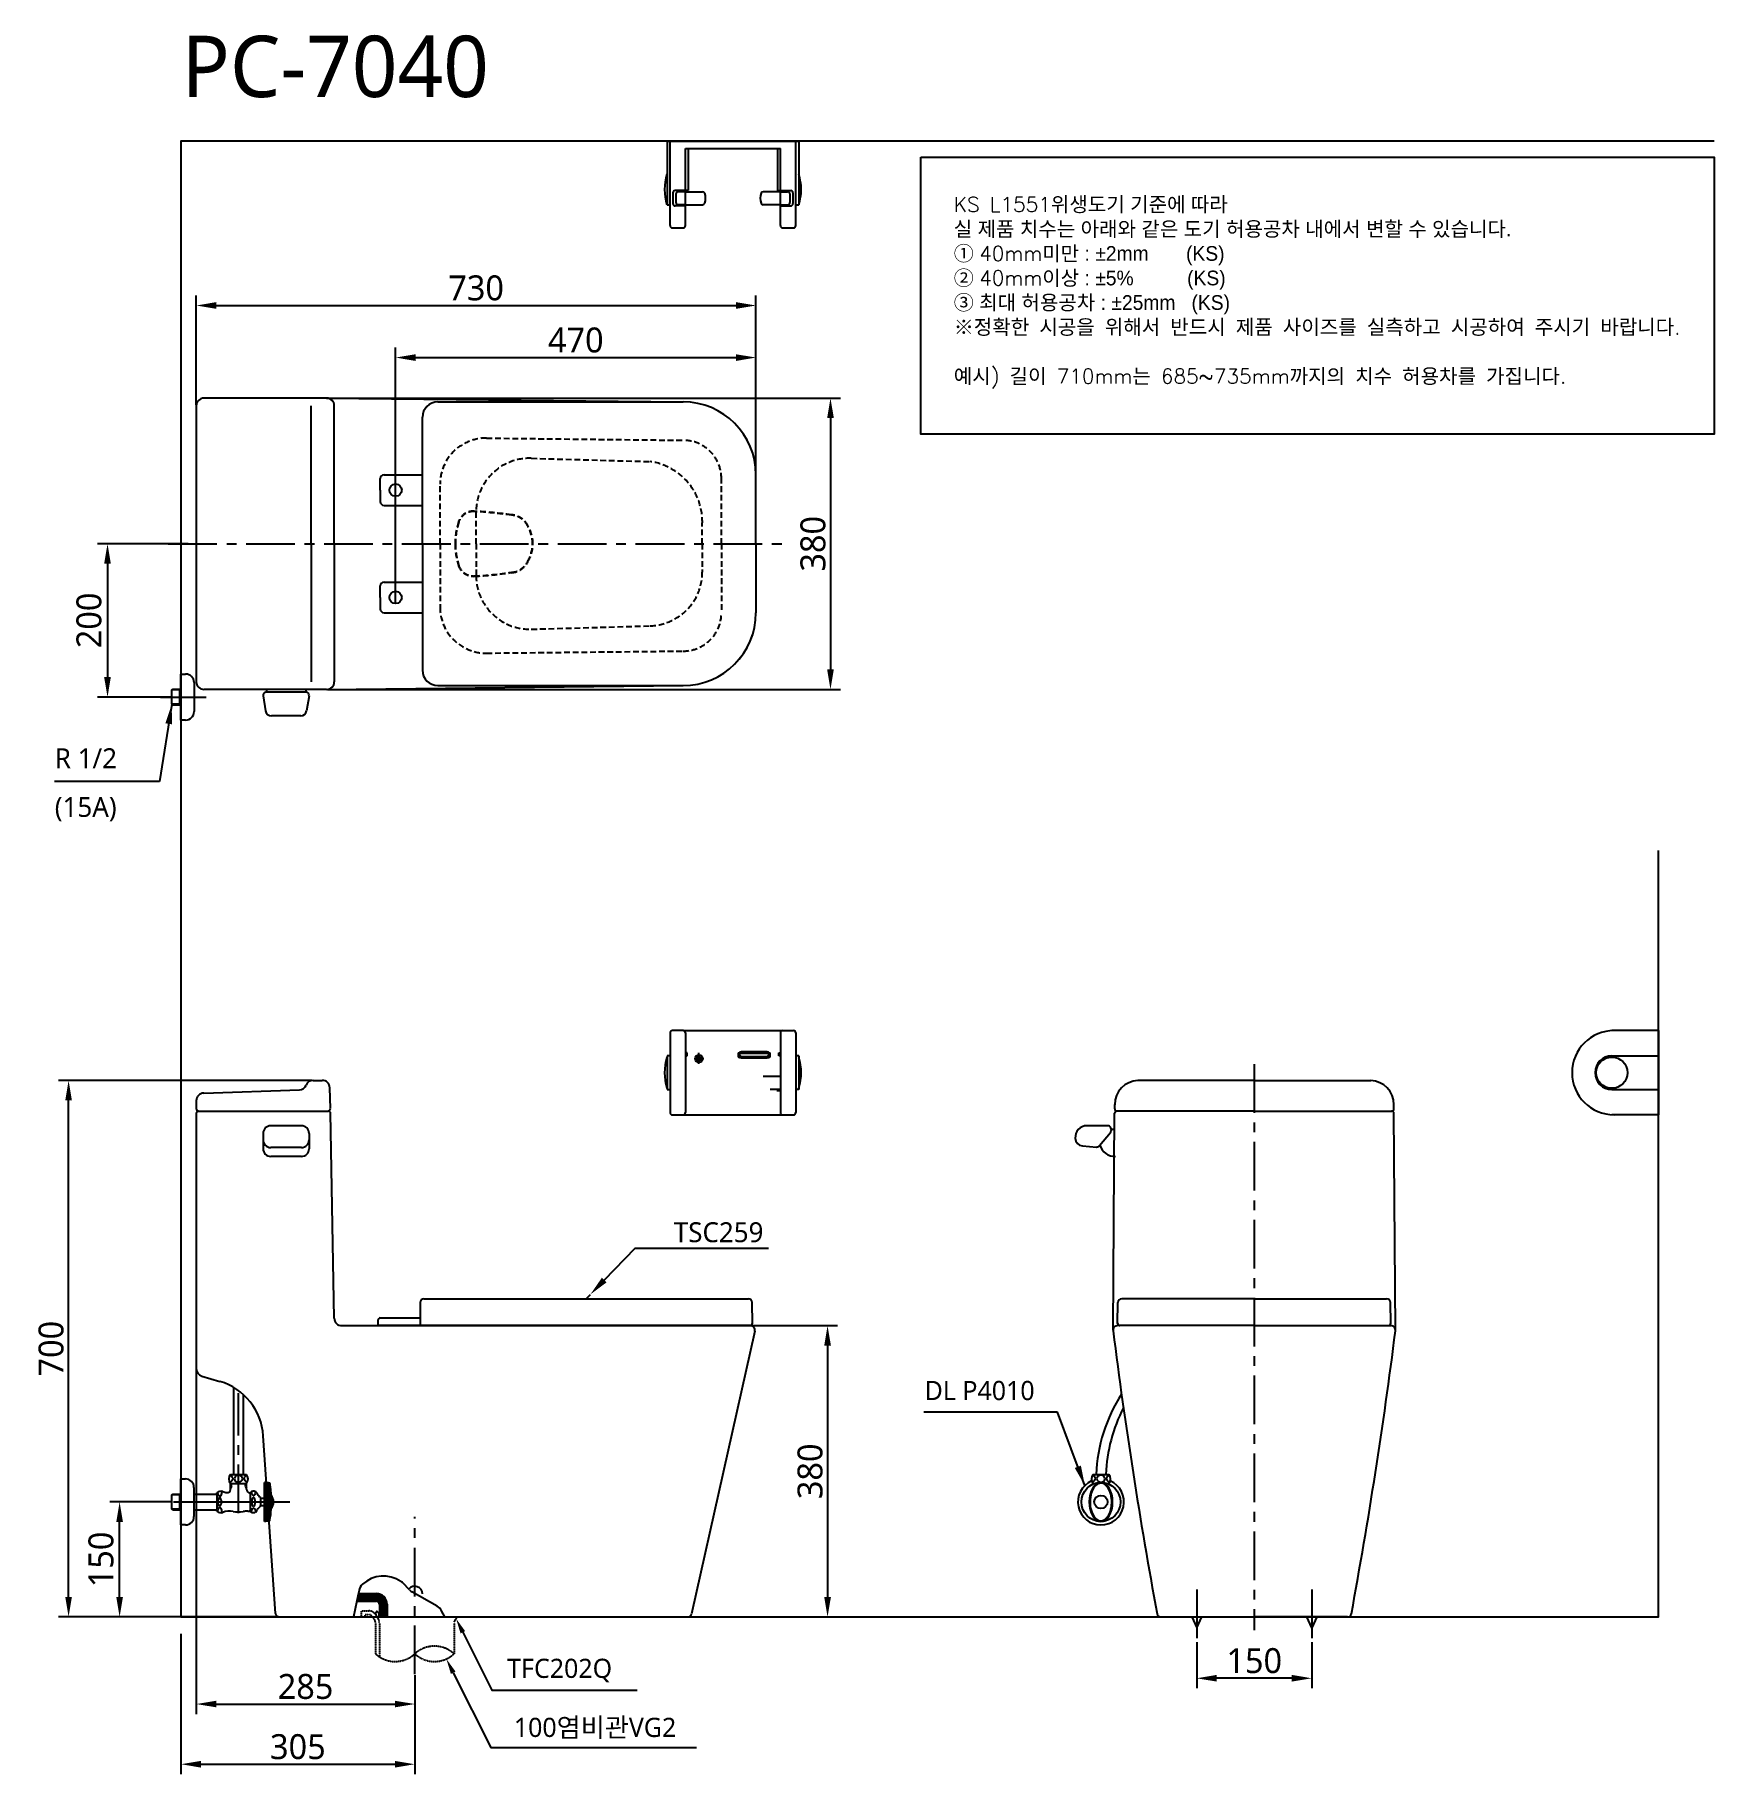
# Model space of a CAD drawing. Header units: millimetres. Extents: x -431 to 1759, y 149 to 2418.
import ezdxf

# ---------------------------------------------------------------- set-up
doc = ezdxf.new("R2010")
doc.units = ezdxf.units.MM
doc.linetypes.add('CENTER', pattern=[50.8, 31.75, -6.35, 6.35, -6.35])
doc.linetypes.add('HIDDEN', pattern=[0.375, 0.25, -0.125])
for name, color, linetype in [('1', 1, 'Continuous'), ('2', 2, 'Continuous'), ('3', 3, 'Continuous'), ('4', 4, 'Continuous'), ('6', 6, 'Continuous'), ('CENTER', 2, 'CENTER'), ('FAUCET', 4, 'Continuous')]:
    doc.layers.add(name, color=color, linetype=linetype)
doc.styles.add('GHS', font='romans', dxfattribs={"bigfont": 'ghs'})
doc.styles.add('ROMANS', font='romans', dxfattribs={"height": 10.144927})
doc.styles.get("Standard").update_dxf_attribs({"font": 'NanumGothic.ttf'})
doc.dimstyles.new('ISO-25', dxfattribs={"dimtxt": 20, "dimasz": 20, "dimexe": 3, "dimexo": 1, "dimgap": 5, "dimtad": 1, "dimtoh": 1, "dimdec": 0, "dimtxsty": 'Standard', "dimcen": 0, "dimclrd": 3, "dimclre": 3, "dimclrt": 2, "dimadec": 0, "dimazin": 0, "dimtfac": 1, "dimtdec": 0, "dimtmove": 0, "dimatfit": 3, "dimfxl": 0, "dimarcsym": 0})

# ---------------------------------------------------------------- blocks, each defined once
blk = doc.blocks.new('*D30')
at = {"layer": '3', "color": 3, "lineweight": -2}
for p, q in [((-240.6, 331.6), (-240.6, 148.7)), ((64.4, 277.7), (64.4, 148.7)), ((-214.6, 161.7), (38.4, 161.7))]:
    blk.add_line(p, q, dxfattribs=at)
at = {"layer": '3', "color": 3}
for points in [[(-214.6, 166), (-214.6, 157.3), (-240.6, 161.7)], [(38.4, 166), (38.4, 157.3), (64.4, 161.7)]]:
    blk.add_solid(points, dxfattribs=at)
at = {"layer": 'Defpoints', "color": 0}
for p in [(-240.6, 332.9), (64.4, 279), (64.4, 161.7)]:
    blk.add_point(p, dxfattribs=at)
at = {"layer": '3', "color": 2, "insert": (-88.1, 184.4), "char_height": 32.5, "attachment_point": 5}
blk.add_mtext('305', dxfattribs=at)
blk = doc.blocks.new('*D31')
at = {"layer": '1', "color": 3, "lineweight": -2}
for p, q in [((-251.6, 503.8), (-333.6, 503.8)), ((-320.6, 379.8), (-320.6, 477.8)), ((-241.9, 353.8), (-333.6, 353.8))]:
    blk.add_line(p, q, dxfattribs=at)
at = {"layer": '1', "color": 3}
for points in [[(-325, 477.8), (-316.3, 477.8), (-320.6, 503.8)], [(-325, 379.8), (-316.3, 379.8), (-320.6, 353.8)]]:
    blk.add_solid(points, dxfattribs=at)
at = {"layer": 'Defpoints', "color": 0}
for p in [(-320.6, 503.8), (-250.3, 503.8), (-240.6, 353.8)]:
    blk.add_point(p, dxfattribs=at)
at = {"layer": '1', "color": 2, "insert": (-344.8, 428.8), "char_height": 32.5, "attachment_point": 5, "rotation": 90}
blk.add_mtext('150', dxfattribs=at)
blk = doc.blocks.new('*D32')
at = {"layer": '1', "color": 3, "lineweight": -2}
for p, q in [((1084.4, 320.7), (1084.4, 260.8)), ((1234.4, 320.7), (1234.4, 260.8)), ((1208.4, 273.8), (1110.4, 273.8))]:
    blk.add_line(p, q, dxfattribs=at)
at = {"layer": '1', "color": 3}
for points in [[(1110.4, 278.2), (1110.4, 269.5), (1084.4, 273.8)], [(1208.4, 278.2), (1208.4, 269.5), (1234.4, 273.8)]]:
    blk.add_solid(points, dxfattribs=at)
at = {"layer": 'Defpoints', "color": 0}
for p in [(1084.4, 322), (1234.4, 322), (1084.4, 273.8)]:
    blk.add_point(p, dxfattribs=at)
at = {"layer": '1', "color": 2, "insert": (1159.4, 296.6), "char_height": 32.5, "attachment_point": 5}
blk.add_mtext('150', dxfattribs=at)
blk = doc.blocks.new('*D33')
at = {"color": 3, "lineweight": -2}
for p, q in [((-231.1, 1753.8), (-349.4, 1753.8)), ((-336.4, 1727.8), (-336.4, 1579.8)), ((-251.6, 1553.8), (-349.4, 1553.8))]:
    blk.add_line(p, q, dxfattribs=at)
at = {"color": 3}
for points in [[(-340.8, 1727.8), (-332.1, 1727.8), (-336.4, 1753.8)], [(-340.8, 1579.8), (-332.1, 1579.8), (-336.4, 1553.8)]]:
    blk.add_solid(points, dxfattribs=at)
at = {"layer": 'Defpoints', "color": 0}
for p in [(-229.8, 1753.8), (-336.4, 1553.8), (-250.3, 1553.8)]:
    blk.add_point(p, dxfattribs=at)
at = {"color": 2, "insert": (-360.5, 1653.8), "char_height": 32.5, "attachment_point": 5, "rotation": 90}
blk.add_mtext('200', dxfattribs=at)
blk = doc.blocks.new('*X35')
at = {"color": 0}
for p, q in [((1041, 973), (1074.9, 973)), ((1041.2, 974), (1073.8, 974)), ((1041.4, 975), (1072.4, 975)), ((1041.6, 976), (1070.5, 976)), ((1041.8, 977), (1066.9, 977)), ((1040, 968), (1078.1, 968)), ((1040.2, 969), (1077.7, 969)), ((1040.4, 970), (1077.2, 970)), ((1040.6, 971), (1076.6, 971)), ((1040.8, 972), (1075.8, 972)), ((1066, 967), (1078.4, 967)), ((1067.8, 966), (1078.7, 966)), ((1068.5, 965), (1078.9, 965)), ((1068.9, 964), (1079, 964)), ((1069, 963), (1079, 963)), ((1069, 962), (1079, 962)), ((1069, 961), (1079, 961)), ((1069, 960), (1079, 960)), ((1069, 959), (1079, 959)), ((1069, 958), (1079, 958)), ((1069, 957), (1079, 957)), ((1069, 956), (1079, 956)), ((1069, 955), (1079, 955)), ((1069, 954), (1079, 954)), ((1069, 953), (1079, 953)), ((1069, 952), (1079, 952)), ((1069, 951), (1079, 951)), ((1069, 950), (1079, 950)), ((1069, 949), (1079, 949)), ((1069, 948), (1079, 948)), ((1069, 947), (1079, 947))]:
    blk.add_line(p, q, dxfattribs=at)
blk = doc.blocks.new('*D39')
at = {"layer": '3', "color": 3, "lineweight": -2}
for p, q in [((-69.4, 1053.8), (-400.2, 1053.8)), ((-387.2, 379.8), (-387.2, 1027.8)), ((-113.5, 353.8), (-400.2, 353.8))]:
    blk.add_line(p, q, dxfattribs=at)
at = {"layer": '3', "color": 3}
for points in [[(-391.5, 1027.8), (-382.9, 1027.8), (-387.2, 1053.8)], [(-391.5, 379.8), (-382.9, 379.8), (-387.2, 353.8)]]:
    blk.add_solid(points, dxfattribs=at)
at = {"layer": 'Defpoints', "color": 0}
for p in [(-387.2, 1053.8), (-68.1, 1053.8), (-112.2, 353.8)]:
    blk.add_point(p, dxfattribs=at)
at = {"layer": '3', "color": 2, "insert": (-409.9, 703.8), "char_height": 32.5, "attachment_point": 5, "rotation": 90}
blk.add_mtext('700', dxfattribs=at)
blk = doc.blocks.new('*D40')
at = {"layer": '3', "color": 3, "lineweight": -2}
for p, q in [((-220.6, 1935.1), (-220.6, 2077.6)), ((509.4, 1831), (509.4, 2077.6)), ((-194.6, 2064.6), (483.4, 2064.6))]:
    blk.add_line(p, q, dxfattribs=at)
at = {"layer": '3', "color": 3}
for points in [[(-194.6, 2069), (-194.6, 2060.3), (-220.6, 2064.6)], [(483.4, 2069), (483.4, 2060.3), (509.4, 2064.6)]]:
    blk.add_solid(points, dxfattribs=at)
at = {"layer": 'Defpoints', "color": 0}
for p in [(509.4, 2064.6), (-220.6, 1933.8), (509.4, 1829.7)]:
    blk.add_point(p, dxfattribs=at)
at = {"layer": '3', "color": 2, "insert": (144.4, 2087.4), "char_height": 32.5, "attachment_point": 5}
blk.add_mtext('730', dxfattribs=at)
blk = doc.blocks.new('*D41')
at = {"layer": '3', "color": 3, "lineweight": -2}
for p, q in [((-49.3, 1943.8), (619.6, 1943.8)), ((606.6, 1917.8), (606.6, 1589.8)), ((-49.3, 1563.8), (619.6, 1563.8))]:
    blk.add_line(p, q, dxfattribs=at)
at = {"layer": '3', "color": 3}
for points in [[(602.3, 1917.8), (611, 1917.8), (606.6, 1943.8)], [(602.3, 1589.8), (611, 1589.8), (606.6, 1563.8)]]:
    blk.add_solid(points, dxfattribs=at)
at = {"layer": 'Defpoints', "color": 0}
for p in [(-50.6, 1943.8), (-50.6, 1563.8), (606.6, 1563.8)]:
    blk.add_point(p, dxfattribs=at)
at = {"layer": '3', "color": 2, "insert": (583.9, 1753.8), "char_height": 32.5, "attachment_point": 5, "rotation": 90}
blk.add_mtext('380', dxfattribs=at)
blk = doc.blocks.new('*D38')
at = {"layer": '3', "color": 3, "lineweight": -2}
for p, q in [((39.4, 1677.1), (39.4, 2009.7)), ((509.4, 1831), (509.4, 2009.7)), ((65.4, 1996.7), (483.4, 1996.7))]:
    blk.add_line(p, q, dxfattribs=at)
at = {"layer": '3', "color": 3}
for points in [[(65.4, 2001), (65.4, 1992.3), (39.4, 1996.7)], [(483.4, 2001), (483.4, 1992.3), (509.4, 1996.7)]]:
    blk.add_solid(points, dxfattribs=at)
at = {"layer": 'Defpoints', "color": 0}
for p in [(509.4, 1996.7), (509.4, 1829.7), (39.4, 1675.8)]:
    blk.add_point(p, dxfattribs=at)
at = {"layer": '3', "color": 2, "insert": (274.4, 2019.4), "char_height": 32.5, "attachment_point": 5}
blk.add_mtext('470', dxfattribs=at)
blk = doc.blocks.new('*D42')
at = {"layer": '3', "color": 3, "lineweight": -2}
for p, q in [((503.2, 733.8), (615.8, 733.8)), ((602.8, 707.8), (602.8, 379.8)), ((421.8, 353.8), (615.8, 353.8))]:
    blk.add_line(p, q, dxfattribs=at)
at = {"layer": '3', "color": 3}
for points in [[(598.5, 707.8), (607.2, 707.8), (602.8, 733.8)], [(598.5, 379.8), (607.2, 379.8), (602.8, 353.8)]]:
    blk.add_solid(points, dxfattribs=at)
at = {"layer": 'Defpoints', "color": 0}
for p in [(501.9, 733.8), (420.5, 353.8), (602.8, 353.8)]:
    blk.add_point(p, dxfattribs=at)
at = {"layer": '3', "color": 2, "insert": (580.1, 543.8), "char_height": 32.5, "attachment_point": 5, "rotation": 90}
blk.add_mtext('380', dxfattribs=at)
blk = doc.blocks.new('A$C510223F8')
for p, q in [((0, 3), (0.4, 30.1)), ((178.1, 35), (5.4, 35)), ((178.1, 35), (350.9, 35)), ((356.3, 3), (355.9, 30.1)), ((178.1, 0), (3, 0)), ((178.1, 0), (353.3, 0))]:
    blk.add_line(p, q)
for centre, radius, start, end in [((5.4, 30), 5, 90, 179.1815), ((350.9, 30), 5, 0.8185, 90), ((3, 3), 3, 179.1815, 270), ((353.3, 3), 3, 270, 0.8185)]:
    blk.add_arc(centre, radius, start, end)
blk = doc.blocks.new('A$C16E470DA')
for p, q in [((55, 30), (55, 0)), ((60, 35), (483.2, 35)), ((488.5, 3), (488.2, 30.1)), ((0, 7), (0, 0)), ((3, 10), (55, 10))]:
    blk.add_line(p, q)
at = {"ltscale": 10}
blk.add_line((485.5, 0), (0, 0), dxfattribs=at)
for centre, radius, start, end in [((60, 30), 5, 90, 180), ((483.2, 30), 5, 0.8185, 90), ((3, 7), 3, 90, 180), ((485.5, 3), 3, 270, 0.8185)]:
    blk.add_arc(centre, radius, start, end)
blk = doc.blocks.new('*D50')
at = {"color": 3, "lineweight": -2}
for p, q in [((351.3, 834.6), (311.5, 793.3)), ((525.8, 834.6), (351.3, 834.6)), ((287.9, 768.8), (293.5, 774.6))]:
    blk.add_line(p, q, dxfattribs=at)
at = {"color": 3}
blk.add_solid([(308.4, 796.3), (314.6, 790.3), (293.5, 774.6)], dxfattribs=at)
at = {"layer": 'Defpoints', "color": 0}
for p in [(293.5, 774.6), (287.9, 768.8)]:
    blk.add_point(p, dxfattribs=at)
at = {"color": 2, "insert": (460.7, 855.5), "char_height": 32.5, "attachment_point": 5}
blk.add_mtext('{\\H0.8x;TSC259}', dxfattribs=at)
blk = doc.blocks.new('A$C3D905354')
at = {"ltscale": 10}
for p, q in [((75, 369.9), (395, 369.9)), ((75, 0), (395, 0))]:
    blk.add_line(p, q, dxfattribs=at)
for p, q in [((55, 184.9), (55, 349.9)), ((5, 274.9), (55, 274.9)), ((0, 254.9), (0, 269.9)), ((0, 254.9), (0, 239.9)), ((5, 234.9), (55, 234.9)), ((55, 184.9), (55, 20)), ((0, 114.9), (0, 129.9)), ((0, 114.9), (0, 99.9)), ((5, 134.9), (55, 134.9)), ((5, 94.9), (55, 94.9))]:
    blk.add_line(p, q)
at = {"color": 2, "linetype": 'HIDDEN', "ltscale": 30}
for p, q in [((197, 296.4), (352, 292.1)), ((125, 184.9), (125, 226.5)), ((125, 184.9), (125, 143.4)), ((197, 73.4), (352, 77.8))]:
    blk.add_line(p, q, dxfattribs=at)
for centre, radius, start, end in [((75, 349.9), 20, 90, 180), ((395, 274.9), 95, 0, 90), ((5, 269.9), 5, 90, 180), ((5, 239.9), 5, 180, 270), ((5, 129.9), 5, 90, 180), ((5, 99.9), 5, 180, 270), ((395, 95), 95, 270, 0)]:
    blk.add_arc(centre, radius, start, end)
for centre, radius, start, end in [((195, 226.5), 70, 88.3894, 180), ((340.6, 213.5), 79.5, 359.0365, 81.7393), ((195, 143.4), 70, 180, 271.6106), ((350, 147.8), 70, 271.6106, 0)]:
    blk.add_arc(centre, radius, start, end, dxfattribs=at)
at = {"ltscale": 10}
blk.add_arc((75, 20), 20, 180, 270, dxfattribs=at)
at = {"layer": '3', "color": 7}
for q in [(490, 274.9), (490, 95)]:
    blk.add_line((490, 184.9), q, dxfattribs=at)
at = {"layer": '3', "color": 2, "linetype": 'HIDDEN', "ltscale": 30}
for q in [(420, 212.1), (420, 147.8)]:
    blk.add_line((420, 184.9), q, dxfattribs=at)
at = {"layer": '3', "color": 7}
for centre in [(20, 254.9), (20, 114.9)]:
    blk.add_circle(centre, 8, dxfattribs=at)
blk = doc.blocks.new('*D53')
at = {"color": 3, "lineweight": -2, "ltscale": 10}
for p, q in [((-220.6, 676.4), (-220.6, 227.2)), ((64.4, 277.7), (64.4, 227.2)), ((-194.6, 240.2), (38.4, 240.2))]:
    blk.add_line(p, q, dxfattribs=at)
at = {"color": 3, "ltscale": 10}
for points in [[(-194.6, 244.5), (-194.6, 235.9), (-220.6, 240.2)], [(38.4, 244.5), (38.4, 235.9), (64.4, 240.2)]]:
    blk.add_solid(points, dxfattribs=at)
at = {"layer": 'Defpoints', "color": 0, "ltscale": 10}
for p in [(-220.6, 677.7), (64.4, 279), (64.4, 240.2)]:
    blk.add_point(p, dxfattribs=at)
at = {"color": 2, "ltscale": 10, "insert": (-78.1, 262.9), "char_height": 32.5, "attachment_point": 5}
blk.add_mtext('285', dxfattribs=at)

msp = doc.modelspace()

# ---------------------------------------------------------------- linework, layer by layer
at = {"ltscale": 10}
msp.add_line((-210.9, 1037.2), (-86.2, 1041.5), dxfattribs=at)
at = {"color": 7}
for p, q in [((-8.3, 388.5), (-9, 384.9)), ((57.4, 389.1), (48.6, 398.3)), ((93.5, 367.7), (60.7, 386.6)), ((-11.1, 374.9), (-15.4, 353.8)), ((-9, 384.9), (-11.1, 374.9)), ((-11.1, 374.4), (14.2, 374.4)), ((-9, 384.4), (14.2, 384.4)), ((18.2, 370.4), (18.2, 353.8)), ((28.3, 370.4), (28.3, 353.8)), ((15.3, 353.8), (18.2, 353.8)), ((18.2, 353.8), (28.3, 353.8)), ((28.3, 353.8), (103.4, 353.8)), ((103.4, 353.8), (99.3, 361.7))]:
    msp.add_line(p, q, dxfattribs=at)
at = {"color": 7, "linetype": 'Continuous'}
for p, q in [((-79.7, 353.8), (173.2, 353.8)), ((173.2, 353.8), (447.9, 353.8))]:
    msp.add_line(p, q, dxfattribs=at)
at = {"color": 7, "linetype": 'HIDDEN'}
for p, q in [((-5.2, 361.8), (4.4, 361.8)), ((-5.2, 353.8), (-5.2, 361.8)), ((-0.2, 356.8), (4.4, 356.8)), ((-0.2, 353.8), (-0.2, 356.8)), ((8.4, 354.7), (12.2, 349.6)), ((12.5, 357.7), (16.2, 352.5)), ((13.2, 346.6), (13.2, 305.7)), ((18.2, 346.6), (18.2, 301.7)), ((115.7, 346.6), (115.7, 305.7)), ((119.7, 353.8), (116.6, 349.6))]:
    msp.add_line(p, q, dxfattribs=at)
for p, q in [((1077.8, 353.8), (1084.4, 339.5)), ((1084.4, 339.5), (1090.9, 353.8)), ((1234.4, 339.5), (1227.8, 353.8)), ((1240.9, 353.8), (1234.4, 339.5))]:
    msp.add_line(p, q)
at = {"color": 7}
msp.add_lwpolyline([(13.6, 356.6, 0.062131), (14.2, 355.3, 0.07536), (15, 354.4, 0.107055), (16, 353.8, 0.149889), (16.8, 353.8, 0.149889), (17.5, 354.3, 0.107055), (18, 355.3, 0.07536), (18.1, 356.5, 0.062131), (17.8, 358, 0.062131), (17.1, 359.3, 0.07536), (16.4, 360.2, 0.107055), (15.3, 360.7, 0.149889), (14.5, 360.7, 0.149889), (13.9, 360.2, 0.107055), (13.4, 359.2, 0.07536), (13.3, 358, 0.062131)], format="xyb", close=True, dxfattribs=at)
at = {"ltscale": 10}
for centre, start, end in [((-86.5, 1051.5), 271.9851, 337.5046), ((-68.1, 1043.8), 90, 157.5046)]:
    msp.add_arc(centre, 10, start, end, dxfattribs=at)
msp.add_arc((-210.6, 1027.2), 10, 91.9851, 180)
at = {"color": 7}
for centre, radius, start, end in [((6.5, 385.4), 15.1, 133.1138, 168.419), ((23.6, 367.1), 40.1, 55.7311, 133.1138), ((37.7, 387.9), 15.1, 43.9955, 55.7311), ((64.4, 383.8), 10, 0, 141.5378), ((68.3, 399.6), 15.1, 223.9955, 240.0347), ((14.2, 370.4), 14, 0, 90), ((14.2, 370.4), 4.01, 0, 90), ((86, 354.6), 15.1, 27.7781, 60.0347)]:
    msp.add_arc(centre, radius, start, end, dxfattribs=at)
at = {"color": 7, "linetype": 'HIDDEN'}
for centre, radius, start, end in [((4.4, 351.8), 10, 36.0844, 90), ((4.4, 351.8), 5.02, 36.0844, 90), ((8.1, 346.6), 5.02, 0, 36.0844), ((8.1, 346.6), 10, 0, 36.0844), ((120.7, 346.6), 5.02, 143.9156, 180), ((38.8, 333.4), 37.7, 227.2264, 312.7736), ((90, 278), 37.7, 47.2264, 132.7736), ((90, 333.4), 37.7, 227.2264, 312.7736)]:
    msp.add_arc(centre, radius, start, end, dxfattribs=at)
at = {"layer": '1'}
for p, q in [((-267.1, 1553.8), (-207.8, 1553.8)), ((435, 1075.3), (435, 1089.6)), ((429.6, 1082.1), (440.7, 1082.1)), ((-250.3, 503.8), (-98.8, 503.8))]:
    msp.add_line(p, q, dxfattribs=at)
at = {"layer": '3', "color": 7}
for p, q in [((-220.6, 1933.8), (-220.6, 1573.8)), ((-50.6, 1943.8), (-210.6, 1943.8)), ((-50.6, 1943.8), (414.4, 1938.8)), ((-40.6, 1753.8), (-40.6, 1933.8)), ((509.4, 1753.8), (509.4, 1829.7)), ((-40.6, 1753.8), (-40.6, 1573.8)), ((509.4, 1753.8), (509.4, 1663.8)), ((-50.6, 1563.8), (414.4, 1568.8)), ((-50.6, 1563.8), (-210.6, 1563.8)), ((-68.1, 1053.8), (-56.4, 1053.8)), ((-45.7, 1016.9), (-46.4, 1044)), ((1159.4, 1053.8), (1007.4, 1053.8)), ((1159.4, 1053.8), (1311.6, 1053.8)), ((-220.6, 1027.2), (-220.6, 1016.8)), ((977.4, 1016.8), (977.4, 1022.1)), ((1341.6, 1016.8), (1341.6, 1022.1)), ((-220.6, 1010.8), (-220.6, 677.7)), ((-217.6, 1013.8), (-48.5, 1013.8)), ((-40.7, 743.7), (-45.5, 1010.9)), ((975.2, 727.8), (977.3, 1010.8)), ((1159.4, 1013.8), (980.4, 1013.8)), ((1159.4, 1013.8), (1338.6, 1013.8)), ((1343.6, 727.8), (1341.6, 1010.8)), ((-30.7, 733.8), (501.9, 733.8)), ((507.8, 726.5), (425.4, 357.7)), ((1159.4, 733.8), (981.2, 733.8)), ((1159.4, 733.8), (1337.6, 733.8)), ((-213.5, 668.1), (-189.8, 661.1)), ((-117.2, 358.5), (-133.2, 590.2)), ((-112.2, 353.8), (420.5, 353.8)), ((1037.6, 353.8), (1159.4, 353.8)), ((1281.1, 353.8), (1159.4, 353.8))]:
    msp.add_line(p, q, dxfattribs=at)
at = {"layer": '3', "color": 2}
for q in [(-70.6, 1933.8), (-70.6, 1573.8)]:
    msp.add_line((-70.6, 1753.8), q, dxfattribs=at)
at = {"layer": '3', "color": 2, "linetype": 'HIDDEN', "ltscale": 30}
for p, q in [((158, 1891.6), (413.9, 1888.8)), ((464.4, 1753.8), (464.4, 1838.8)), ((97.3, 1753.8), (97.3, 1831.6)), ((97.3, 1753.8), (97.3, 1671.1)), ((464.4, 1753.8), (464.4, 1663.8)), ((158, 1611.1), (413.9, 1613.8))]:
    msp.add_line(p, q, dxfattribs=at)
at = {"layer": '3'}
msp.add_lwpolyline([(724.3, 2258.2), (1759.4, 2258.2), (1759.4, 1896.8), (724.3, 1896.8)], close=True, dxfattribs=at)
for points in [[(127.1, 333.8), (164.8, 258.1), (354.5, 258.1)], [(114.5, 281.1), (163.6, 183.3), (432, 183.3)]]:
    msp.add_lwpolyline(points, dxfattribs=at)
at = {"layer": '3', "color": 7}
for centre in [(39.4, 1823.8), (39.4, 1683.8)]:
    msp.add_circle(centre, 8, dxfattribs=at)
for centre, radius, start, end in [((-210.6, 1933.8), 10, 90, 180), ((-50.6, 1933.8), 10, 0, 90), ((414.4, 1843.8), 95, 0, 90), ((414.4, 1663.8), 95, 270, 0), ((-210.6, 1573.8), 10, 180, 270), ((-50.6, 1573.8), 10, 270, 0), ((-56.4, 1043.8), 10, 1.2189, 90), ((1009.2, 1022.1), 31.7, 93.137, 180.0881), ((1309.8, 1022.1), 31.7, 359.865, 86.864), ((-217.6, 1016.8), 3, 180, 270), ((-217.6, 1010.8), 3, 90, 180), ((-48.7, 1016.8), 3, 270, 1.2189), ((-48.5, 1010.8), 3, 1.0563, 90), ((980.3, 1010.8), 3, 90, 179.5636), ((980.4, 1016.8), 3, 179.5636, 270), ((1338.6, 1016.8), 3, 270, 0.3874), ((1338.6, 1010.8), 3, 0.3874, 90), ((-30.7, 743.8), 10, 180.8602, 270), ((501.9, 727.8), 6, 347.4038, 90), ((981.2, 727.8), 6, 90, 187.2377), ((7549.9, 1562), 6627.5, 187.23767, 190.46798), ((-5231.1, 1562), 6627.5, 349.53202, 352.76233), ((1337.6, 727.8), 6, 352.7623, 90), ((-210.6, 677.7), 10, 180, 253.3436), ((-212.6, 584.8), 79.6, 3.906, 73.3436), ((-112.2, 358.8), 5, 183.957, 270), ((420.5, 358.8), 5, 270, 347.4038), ((1037.6, 358.8), 5, 190.468, 270), ((1281.1, 358.8), 5, 270, 349.532)]:
    msp.add_arc(centre, radius, start, end, dxfattribs=at)
at = {"layer": '3', "color": 2, "linetype": 'HIDDEN', "ltscale": 30}
for centre, radius, start, end in [((157.3, 1831.6), 60, 89.3839, 180), ((414.4, 1838.8), 50, 0, 90), ((157.3, 1671.1), 60, 180, 270.6161), ((414.4, 1663.8), 50, 270, 0)]:
    msp.add_arc(centre, radius, start, end, dxfattribs=at)
at = {"layer": '3', "color": 2, "linetype": 'HIDDEN', "lineweight": 30, "ltscale": 30}
for centre, radius, start, end in [((140.8, 1776.3), 20, 87.2515, 162.1812), ((117.7, 1293.3), 503.5, 81.6678, 87.2515), ((210.9, 1753.8), 93.5, 162.1812, 179.9911), ((188.9, 1766.6), 25, 24.7163, 85.9531), ((172.3, 1753.7), 45.7, 0.0984, 30.7175), ((210.9, 1753.8), 93.5, 180.0089, 197.8188), ((172.3, 1753.9), 45.7, 329.2825, 359.9016), ((140.8, 1731.3), 20, 197.8188, 272.7485), ((188.9, 1741), 25, 274.0469, 335.2837), ((117.7, 2214.3), 503.5, 272.7485, 278.3322)]:
    msp.add_arc(centre, radius, start, end, dxfattribs=at)
at = {"layer": '3'}
for points in [[(130.1, 335.3), (118.2, 351.7), (124.1, 332.3)], [(117.5, 282.6), (105.6, 299), (111.5, 279.6)]]:
    msp.add_solid(points, dxfattribs=at)
at = {"layer": '4'}
for p, q in [((393.4, 2278.9), (565.4, 2278.9)), ((393.4, 2278.9), (393.4, 2195.9)), ((397.4, 2168.9), (397.4, 2278.9)), ((417.4, 2269.6), (541.4, 2269.6)), ((417.4, 2168.9), (417.4, 2269.6)), ((421.1, 2269.6), (421.1, 2214.6)), ((537.6, 2269.6), (537.6, 2214.6)), ((541.4, 2168.9), (541.4, 2269.6)), ((561.4, 2168.9), (561.4, 2278.9)), ((565.4, 2278.9), (565.4, 2195.9)), ((401, 2211.6), (401, 2197.6)), ((417.4, 2214.6), (404, 2214.6)), ((405, 2210.1), (405, 2199.1)), ((417.4, 2213.1), (408, 2213.1)), ((421.1, 2214.6), (417.4, 2214.6)), ((417.4, 2213.1), (439.8, 2213.1)), ((541.4, 2213.1), (518.9, 2213.1)), ((537.6, 2214.6), (541.4, 2214.6)), ((541.4, 2214.6), (554.7, 2214.6)), ((541.4, 2213.1), (550.7, 2213.1)), ((553.7, 2210.1), (553.7, 2199.1)), ((557.7, 2211.6), (557.7, 2197.6)), ((393.4, 2195.9), (397.4, 2195.9)), ((417.4, 2194.6), (404, 2194.6)), ((417.4, 2196.1), (408, 2196.1)), ((417.4, 2196.1), (439.8, 2196.1)), ((541.4, 2196.1), (518.9, 2196.1)), ((541.4, 2196.1), (550.7, 2196.1)), ((541.4, 2194.6), (554.7, 2194.6)), ((561.4, 2195.9), (565.4, 2195.9)), ((400.4, 2165.9), (414.4, 2165.9)), ((544.4, 2165.9), (558.4, 2165.9)), ((-240.6, 1583.8), (-234.6, 1583.8)), ((-240.6, 1523.8), (-240.6, 1583.8)), ((-223.5, 1572.8), (-223.5, 1534.8)), ((-252.6, 1563.1), (-251.6, 1564.1)), ((-242.1, 1563.1), (-252.6, 1563.1)), ((-251.6, 1543.6), (-252.6, 1544.6)), ((-242.1, 1544.6), (-252.6, 1544.6)), ((-252.5, 1544.6), (-252.5, 1563.1)), ((-251.6, 1564.1), (-240.6, 1564.1)), ((-251.6, 1543.6), (-240.6, 1543.6)), ((-242.1, 1543.6), (-242.1, 1564.1)), ((-242.1, 1563.1), (-241.1, 1564.1)), ((-241.1, 1543.6), (-242.1, 1544.6)), ((-240.6, 1563.5), (-240.6, 1544.2)), ((-234.6, 1523.8), (-240.6, 1523.8)), ((397.4, 1115.8), (397.4, 1011.8)), ((414.4, 1118.8), (400.4, 1118.8)), ((414.4, 1118.8), (544.4, 1118.8)), ((417.4, 1115.8), (417.4, 1011.8)), ((541.4, 1115.8), (541.4, 1011.8)), ((544.4, 1118.8), (558.4, 1118.8)), ((561.4, 1115.8), (561.4, 1011.8)), ((1686.9, 1118.8), (1625.9, 1118.8)), ((1686.9, 1118.8), (1686.9, 1008.8)), ((419.5, 1089.8), (417.4, 1089.8)), ((419.5, 1085.8), (419.5, 1089.8)), ((539.3, 1089.8), (541.4, 1089.8)), ((539.3, 1085.8), (539.3, 1089.8)), ((393.4, 1085.8), (393.4, 1041.8)), ((397.4, 1085.8), (393.4, 1085.8)), ((417.4, 1085.8), (419.5, 1085.8)), ((541.4, 1085.8), (539.3, 1085.8)), ((565.4, 1085.8), (561.4, 1085.8)), ((565.4, 1085.8), (565.4, 1041.8)), ((1625.9, 1085.8), (1686.9, 1085.8)), ((541.4, 1058.8), (518.9, 1058.8)), ((393.4, 1041.8), (397.4, 1041.8)), ((541.4, 1041.8), (527.9, 1041.8)), ((541.4, 1040.3), (536.5, 1040.3)), ((565.4, 1041.8), (561.4, 1041.8)), ((1625.9, 1041.8), (1686.9, 1041.8)), ((400.4, 1008.8), (544.4, 1008.8)), ((544.4, 1008.8), (558.4, 1008.8)), ((1686.9, 1008.8), (1625.9, 1008.8)), ((-172, 653.2), (-172, 539.8)), ((-159.3, 643.9), (-159.3, 539.8)), ((-240.6, 473.8), (-240.6, 533.8)), ((-240.6, 533.8), (-234.6, 533.8)), ((-223.6, 522.8), (-223.6, 484.8)), ((-176.1, 539.8), (-172, 539.8)), ((-176.1, 527.8), (-155.1, 527.8)), ((-176.1, 519.9), (-176.1, 527.8)), ((-176.1, 523.8), (-174.9, 523.8)), ((-174.9, 523.8), (-176.1, 521.7)), ((-174.9, 523.8), (-174.9, 527.8)), ((-172, 539.8), (-155.1, 539.8)), ((-156.4, 523.8), (-156.4, 527.8)), ((-156.4, 523.8), (-155.1, 523.8)), ((-156.4, 523.8), (-155.1, 521.7)), ((-155.1, 520.3), (-155.1, 527.8)), ((-130.1, 529.3), (-131.6, 529.3)), ((-131.6, 528.3), (-131.6, 529.3)), ((-131.6, 503.8), (-131.6, 528.3)), ((-130.1, 529.1), (-130.1, 529.3)), ((-130.1, 529.1), (-130.1, 503.8)), ((-126.6, 528.4), (-130.1, 528.4)), ((-126.6, 527.4), (-130.1, 527.4)), ((-126.6, 526.4), (-130.1, 526.4)), ((-126.6, 525.4), (-130.1, 525.4)), ((-126.6, 524.4), (-130.1, 524.4)), ((-126.6, 523.4), (-130.1, 523.4)), ((-126.6, 522.4), (-130.1, 522.4)), ((-126.6, 528.8), (-129.8, 528.8)), ((-126.1, 528.3), (-126.6, 528.8)), ((-126.6, 528.8), (-126.6, 503.8)), ((-125.3, 528.3), (-126.1, 528.3)), ((-126.1, 528.3), (-126.1, 503.8)), ((-124.7, 527.8), (-124.7, 503.8)), ((948.9, 539.8), (953, 539.8)), ((948.9, 527.1), (948.9, 527.8)), ((948.9, 527.8), (950.7, 527.8)), ((950.1, 527.6), (950.1, 527.8)), ((953, 539.8), (969.9, 539.8)), ((968, 527.8), (969.9, 527.8)), ((968.6, 527.6), (968.6, 527.8)), ((969.9, 527.1), (969.9, 527.8)), ((-252.6, 513.1), (-251.6, 514.1)), ((-242.1, 513.1), (-252.6, 513.1)), ((-252.5, 494.6), (-252.5, 513.1)), ((-251.6, 514.1), (-240.6, 514.1)), ((-242.1, 493.6), (-242.1, 514.1)), ((-242.1, 513.1), (-241.1, 514.1)), ((-240.6, 513.5), (-240.6, 494.2)), ((-223.6, 514.1), (-193.6, 514.1)), ((-193.6, 513.1), (-193.6, 515.8)), ((-193.6, 513.1), (-193.6, 494.6)), ((-150.6, 515.1), (-151.9, 516)), ((-150.6, 515.8), (-149.7, 515.8)), ((-150.6, 515.1), (-150.6, 515.8)), ((-150.6, 515.1), (-149.7, 515.1)), ((-149.7, 515.8), (-149.7, 516.5)), ((-149.7, 491.8), (-149.7, 515.8)), ((-141.6, 515.1), (-141.1, 514.2)), ((-136.7, 509.6), (-136.7, 508.6)), ((-136.7, 508.6), (-136.7, 499.1)), ((-136.7, 508.6), (-131.6, 508.6)), ((-131.6, 478.3), (-131.6, 503.8)), ((-126.6, 521.4), (-130.1, 521.4)), ((-126.6, 520.4), (-130.1, 520.4)), ((-126.6, 519.4), (-130.1, 519.4)), ((-126.6, 518.4), (-130.1, 518.4)), ((-126.6, 517.4), (-130.1, 517.4)), ((-126.6, 516.4), (-130.1, 516.4)), ((-126.6, 515.4), (-130.1, 515.4)), ((-126.6, 514.4), (-130.1, 514.4)), ((-126.6, 513.4), (-130.1, 513.4)), ((-126.6, 512.4), (-130.1, 512.4)), ((-126.6, 511.4), (-130.1, 511.4)), ((-126.6, 510.4), (-130.1, 510.4)), ((-126.6, 509.4), (-130.1, 509.4)), ((-126.6, 508.4), (-130.1, 508.4)), ((-126.6, 507.4), (-130.1, 507.4)), ((-126.6, 506.4), (-130.1, 506.4)), ((-126.6, 505.4), (-130.1, 505.4)), ((-126.6, 504.4), (-130.1, 504.4)), ((-130.1, 478.5), (-130.1, 503.8)), ((-126.6, 503.2), (-130.1, 503.2)), ((-126.6, 502.2), (-130.1, 502.2)), ((-126.6, 501.2), (-130.1, 501.2)), ((-126.6, 500.2), (-130.1, 500.2)), ((-126.6, 499.2), (-130.1, 499.2)), ((-126.6, 478.8), (-126.6, 503.8)), ((-126.1, 479.3), (-126.1, 503.8)), ((-124.7, 479.8), (-124.7, 503.8)), ((-242.1, 494.6), (-252.6, 494.6)), ((-251.6, 493.6), (-252.6, 494.6)), ((-251.6, 493.6), (-240.6, 493.6)), ((-241.1, 493.6), (-242.1, 494.6)), ((-223.6, 493.6), (-193.6, 493.6)), ((-193.6, 491.8), (-193.6, 494.6)), ((-193.6, 493.6), (-193.6, 493.4)), ((-193.6, 491.8), (-193.6, 493.4)), ((-153.3, 491.8), (-149.7, 491.8)), ((-150.6, 492.6), (-151.9, 491.8)), ((-150.6, 492.6), (-149.7, 492.6)), ((-150.6, 491.8), (-150.6, 492.6)), ((-149.7, 491.1), (-149.7, 491.8)), ((-141.6, 492.5), (-141.1, 493.5)), ((-136.7, 499.1), (-131.6, 499.1)), ((-136.7, 498.1), (-136.7, 499.1)), ((-130.1, 478.3), (-131.6, 478.3)), ((-126.6, 498.2), (-130.1, 498.2)), ((-126.6, 497.2), (-130.1, 497.2)), ((-126.6, 496.2), (-130.1, 496.2)), ((-126.6, 495.2), (-130.1, 495.2)), ((-126.6, 494.2), (-130.1, 494.2)), ((-126.6, 493.2), (-130.1, 493.2)), ((-126.6, 492.2), (-130.1, 492.2)), ((-126.6, 491.2), (-130.1, 491.2)), ((-126.6, 490.2), (-130.1, 490.2)), ((-126.6, 489.2), (-130.1, 489.2)), ((-126.6, 488.2), (-130.1, 488.2)), ((-126.6, 487.2), (-130.1, 487.2)), ((-126.6, 486.2), (-130.1, 486.2)), ((-126.6, 485.2), (-130.1, 485.2)), ((-126.6, 484.2), (-130.1, 484.2)), ((-126.6, 483.2), (-130.1, 483.2)), ((-126.6, 482.2), (-130.1, 482.2)), ((-126.6, 481.2), (-130.1, 481.2)), ((-126.6, 480.2), (-130.1, 480.2)), ((-126.6, 479.2), (-130.1, 479.2)), ((-130.1, 478.3), (-130.1, 478.5)), ((-126.6, 478.8), (-129.8, 478.8)), ((-126.1, 479.3), (-126.6, 478.8)), ((-125.3, 479.3), (-126.1, 479.3)), ((-234.6, 473.8), (-240.6, 473.8))]:
    msp.add_line(p, q, dxfattribs=at)
for points in [[(524.2, 1083.1, 1), (524.2, 1090.9), (490, 1090.9, 1), (490, 1083.1)], [(524.2, 1085.1, 1), (524.2, 1088.9), (490, 1088.9, 1), (490, 1085.1)]]:
    msp.add_lwpolyline(points, format="xyb", close=True, dxfattribs=at)
for centre, radius in [((435, 1082.1), 5), ((435, 1082.1), 2.5), ((1625.9, 1063.8), 20.4), ((959.4, 503.8), 25.5), ((959.4, 503.8), 8.62)]:
    msp.add_circle(centre, radius, dxfattribs=at)
for centre, radius, start, end in [((458.5, 2215.9), 68.2, 162.9409, 197.0591), ((500.2, 2215.9), 68.2, 342.9409, 17.0591), ((404, 2211.6), 3, 90, 180), ((408, 2210.1), 3, 90, 180), ((439.8, 2210.1), 3, 20.743, 90), ((425.3, 2204.6), 18.5, 339.257, 20.743), ((533.4, 2204.6), 18.5, 159.257, 200.743), ((518.9, 2210.1), 3, 90, 159.257), ((550.7, 2210.1), 3, 0, 90), ((554.7, 2211.6), 3, 0, 90), ((404, 2197.6), 3, 180, 270), ((408, 2199.1), 3, 180, 270), ((439.8, 2199.1), 3, 270, 339.257), ((518.9, 2199.1), 3, 200.743, 270), ((550.7, 2199.1), 3, 270, 0), ((554.7, 2197.6), 3, 270, 0), ((400.4, 2168.9), 3, 180, 270), ((414.4, 2168.9), 3, 270, 0), ((544.4, 2168.9), 3, 180, 270), ((558.4, 2168.9), 3, 270, 0), ((-234.6, 1572.8), 11, 89.3526, 90), ((-234.5, 1572.8), 11, 0, 90), ((-234.6, 1534.8), 11, 270, 270.6474), ((-234.5, 1534.8), 11, 270, 0), ((400.4, 1115.8), 3, 90, 180), ((414.4, 1115.8), 3, 0, 90), ((544.4, 1115.8), 3, 90, 180), ((558.4, 1115.8), 3, 0, 90), ((1628.9, 1063.8), 55, 90, 270), ((458.5, 1063.8), 68.2, 162.9409, 197.0591), ((500.2, 1063.8), 68.2, 342.9409, 17.0591), ((1625.9, 1063.8), 22, 90, 270), ((400.4, 1011.8), 3, 180, 270), ((414.4, 1011.8), 3, 270, 0), ((544.4, 1011.8), 3, 180, 270), ((558.4, 1011.8), 3, 270, 0), ((1165.4, 530.2), 212.6, 147.4347, 177.4008), ((1178.1, 530.2), 212.6, 152.9624, 177.4008), ((-234.6, 522.8), 11, 0, 90), ((-168.1, 533.8), 10, 143.1301, 216.8699), ((-163.1, 533.8), 10, 323.1301, 36.8699), ((-129.8, 529.1), 0.3, 180, 270), ((-125.3, 527.6), 0.7, 9.4934, 90), ((-267.6, 503.8), 145, 1.9431, 9.4934), ((959.4, 503.8), 30, 113.9173, 66.0827), ((956.9, 533.8), 10, 143.1301, 216.8699), ((961.9, 533.8), 10, 323.1301, 36.8699), ((-188.7, 510.8), 7, 69.0339, 134.5129), ((-177.3, 540.6), 24.8, 249.0339, 262.2883), ((-180.1, 519.9), 4, 262.2883, 0), ((-150.6, 520.3), 4.5, 180, 270), ((-146.2, 512.5), 5.36, 30, 130.4306), ((-128.9, 521.2), 14, 210, 236.1902), ((-267.6, 503.8), 145, 350.5066, 1.9431), ((-133.9, 503.8), 14, 0.2473, 38.2141), ((-133.9, 503.9), 14, 321.7859, 359.7527), ((-234.6, 484.8), 11, 270, 0), ((-188.7, 496.8), 7, 225.5, 290.9661), ((-177.3, 467.1), 24.8, 79.2627, 110.9661), ((-165.6, 528.8), 38, 259.2627, 279.3048), ((-153.3, 453.8), 38, 90, 99.3048), ((-146.2, 495.2), 5.36, 229.5694, 330), ((-128.9, 486.5), 14, 123.8098, 150), ((-129.8, 478.5), 0.3, 90, 180), ((-125.3, 480), 0.7, 270, 350.5066)]:
    msp.add_arc(centre, radius, start, end, dxfattribs=at)
at = {"layer": '4', "extrusion": (0, 0, -1)}
for centre, major_axis, ratio, start_param, end_param in [((-178.3, 534.1), (-5.23, 0), 0.866391, 1.824119, 4.49897), ((-152.9, 534.1), (-5.23, 0), 0.866391, 4.942097, 7.58465), ((946.7, 534.1), (-5.23, 0), 0.866391, 1.824119, 4.49897), ((972.1, 534.1), (-5.23, 0), 0.866391, 4.942097, 7.58465), ((-190.1, 516.3), (0, -5.22), 0.46009, 4.433611, 7.934688), ((-146, 517.4), (0, -5.4), 0.478204, 4.79078, 7.834251), ((-190.1, 491.4), (0, -5.22), 0.46009, 1.472186, 5.009627), ((-146, 490.5), (0, -5.4), 0.478204, 1.540108, 4.68362)]:
    msp.add_ellipse(centre, major_axis=major_axis, ratio=ratio, start_param=start_param, end_param=end_param, dxfattribs=at)
for centre, major_axis, ratio in [((-165.6, 534.1), (-5.23, 0), 0.866391), ((959.4, 503.8), (0, 25.5), 0.596529), ((959.4, 534.1), (-5.23, 0), 0.866391), ((-190.1, 503.8), (0, -5.22), 0.46009), ((-146, 503.8), (0, -5.4), 0.478204)]:
    msp.add_ellipse(centre, major_axis=major_axis, ratio=ratio, dxfattribs=at)
at = {"layer": '4'}
msp.add_open_spline([(959.4, 528.3), (961.4, 528.3), (963.5, 527.5), (967.4, 524.3), (969.2, 521.8), (971.9, 515.8), (972.9, 512.2), (973.7, 504.7), (973.6, 500.8), (972.4, 493.4), (971.3, 490), (968.3, 484.4), (966.4, 482.3), (962.4, 479.6), (960.3, 479.1), (956.1, 479.7), (954, 480.8), (950.3, 484.7), (948.6, 487.4), (946.2, 493.8), (945.5, 497.5), (945, 505.1), (945.3, 509), (946.9, 516.2), (948.2, 519.4), (951.5, 524.5), (953.4, 526.4), (956.8, 528), (958.1, 528.3), (959.4, 528.3)], degree=3, knots=[0, 0, 0, 0, 0.46111, 0.46111, 0.922219, 0.922219, 1.383329, 1.383329, 1.844439, 1.844439, 2.305549, 2.305549, 2.766658, 2.766658, 3.227768, 3.227768, 3.688878, 3.688878, 4.149988, 4.149988, 4.611097, 4.611097, 5.072207, 5.072207, 5.533317, 5.533317, 5.994427, 5.994427, 6.283185, 6.283185, 6.283185, 6.283185], dxfattribs=at)
at = {"layer": '6'}
msp.add_lwpolyline([(1759.4, 2278.9), (-240.6, 2278.9), (-240.6, 353.8), (1686.9, 353.8), (1686.9, 1353.8)], dxfattribs=at)
at = {"layer": 'CENTER', "color": 1, "linetype": 'CENTER', "ltscale": 2}
for p, q in [((-257.1, 1753.8), (545.9, 1753.8)), ((1159.4, 1075), (1159.4, 336.7))]:
    msp.add_line(p, q, dxfattribs=at)
at = {"layer": 'CENTER', "color": 2, "linetype": 'CENTER', "ltscale": 2}
for p, q in [((-165.6, 489.1), (-165.6, 645.7)), ((64.4, 279), (64.4, 484.3)), ((1084.4, 389.8), (1084.4, 303.5)), ((1234.4, 389.8), (1234.4, 303.5))]:
    msp.add_line(p, q, dxfattribs=at)
at = {"layer": 'Defpoints', "color": 7, "linetype": 'ByBlock'}
msp.add_point((-11.1, 374.4), dxfattribs=at)
at = {"layer": 'FAUCET', "color": 4}
for p, q in [((-133.5, 1555.6), (-130.2, 1535.8)), ((-77.3, 1560.1), (-129.7, 1560.1)), ((-129.1, 1562.7), (-129.1, 1560.1)), ((-77.9, 1562.7), (-77.9, 1560.1)), ((-73.5, 1555.6), (-76.8, 1535.8)), ((-84.4, 1529.4), (-122.6, 1529.4)), ((971.7, 985.3), (957.5, 968.5)), ((972.8, 989.8), (972.8, 988.4)), ((976.9, 989.8), (972.8, 989.8)), ((935.2, 968.2), (953.6, 966.8))]:
    msp.add_line(p, q, dxfattribs=at)
at = {"layer": 'FAUCET'}
for p, q in [((-133.5, 984.6), (-133.5, 964.6)), ((-83.5, 994.6), (-123.5, 994.6)), ((-73.5, 984.6), (-73.5, 964.6)), ((968.3, 994.6), (941, 994.6)), ((-83.5, 966.2), (-123.5, 966.2)), ((-83.5, 954.6), (-123.5, 954.6))]:
    msp.add_line(p, q, dxfattribs=at)
at = {"layer": 'FAUCET', "color": 4}
for centre, radius, start, end in [((-129.7, 1556.3), 3.84, 90, 189.4623), ((-77.3, 1556.3), 3.84, 350.5377, 90), ((-122.6, 1537), 7.69, 189.4623, 270), ((-84.4, 1537), 7.69, 270, 350.5377), ((936, 978.2), 10, 180, 265.6127), ((968, 989.8), 4.78, 0, 92.6026), ((968, 988.4), 4.78, 319.7636, 0), ((953.8, 971.6), 4.78, 267.3974, 319.7636), ((977.8, 975), 20.5, 195.872, 271.8554)]:
    msp.add_arc(centre, radius, start, end, dxfattribs=at)
at = {"layer": 'FAUCET'}
for centre, radius, start, end in [((-123.5, 984.6), 10, 90, 180), ((-123.5, 976.2), 10, 180, 270), ((-83.5, 984.6), 10, 0, 90), ((-83.5, 976.2), 10, 270, 0), ((941, 979.5), 15.1, 90.1449, 184.8496), ((-123.5, 964.6), 10, 180, 270), ((-83.5, 964.6), 10, 270, 0)]:
    msp.add_arc(centre, radius, start, end, dxfattribs=at)

# ---------------------------------------------------------------- block references
at = {"ltscale": 10}
for name, p in [('A$C3D905354', (19.4, 1568.9)), ('A$C16E470DA', (16.4, 733.8)), ('A$C510223F8', (981.2, 733.8))]:
    msp.add_blockref(name, p, dxfattribs=at)
at = {"color": 7, "xscale": 1.003562326168321, "yscale": 1.003562326168321, "zscale": 1.003562326168321}
msp.add_blockref('*X35', (-1054.6, -596.2), dxfattribs=at)

# ---------------------------------------------------------------- texts
at = {"insert": (-239.8, 2416.5), "char_height": 80, "width": 456.6, "attachment_point": 1, "style": 'GHS'}
msp.add_mtext('{\\fNanumGothic|b0|i0|c0|p50;PC-7040}', dxfattribs=at)
at = {"layer": '2'}
for s, p in [('R 1/2', (-405.2, 1461)), ('(15A)', (-405.2, 1397.5))]:
    msp.add_text(s, height=26, dxfattribs=at).set_placement(p)
at = {"layer": '2', "attachment_point": 4}
for s, insert, char_height, style in [('{\\Fromans|c129;KS L1551\\fGulim|b0|i0|c129|p50;위생도기 기준에 따라 \\P실 제품 치수는 아래와 같은 도기 허용공차 내에서 변할 수 있습니다. \\Fromans|c129;\\P\\fGulim|b0|i0|c129|p50;① \\Fromans|c129;40mm\\fGulim|b0|i0|c129|p50;미만 : ±2mm       (KS)\\Fromans|c129; \\P\\fGulim|b0|i0|c129|p50;② \\Fromans|c129;40mm\\fGulim|b0|i0|c129|p50;이상 : ±5%          (KS)\\Fromans|c129;\\P\\fGulim|b0|i0|c129|p50;③ 최대 허용공차 : ±25mm   (KS)}\\P※정확한 시공을 위해서 반드시 제품 사이즈를 실측하고 시공하여 주시기 바랍니다.\\P\\P예시) 길이 710mm는 685~735mm까지의 치수 허용차를 가집니다.', (767.4, 2081.3), 19.2, 'ROMANS'), ('{\\fNanumGothic|b0|i0|c129|p50;DL P4010}', (729.4, 649), 25, 'GHS'), ('{\\fNanumGothic|b0|i0|c129|p50;T\\fNanumGothic|b0|i0|c0|p50;FC202\\fNanumGothic|b0|i0|c129|p50;Q}', (184.9, 283.8), 25, 'ROMANS'), ('{\\fNanumGothic|b0|i0|c129|p50;100염비관VG2}', (193.6, 208.4), 25, 'ROMANS')]:
    msp.add_mtext(s, dxfattribs=dict(at, insert=insert, char_height=char_height, style=style))

# ---------------------------------------------------------------- dimensions: what is measured, and where the dimension line sits
dim = msp.add_linear_dim(base=(-336.4, 1553.8), p1=(-229.8, 1753.8), p2=(-250.3, 1553.8), angle=90, dimstyle='ISO-25', override={"dimscale": 1.3, "dimtxt": 25, "dimexe": 10, "dimarcsym": 1})
dim.commit()
dim.dimension.update_dxf_attribs({"geometry": '*D33', "text_midpoint": (-360.5, 1653.8)})
at = {"color": 7}
dim = msp.add_radius_dim(center=(287.9, 768.8), mpoint=(293.5, 774.6), text='{\\H0.8x;TSC259}', dimstyle='ISO-25', override={"dimscale": 1.3, "dimtxt": 25, "dimexe": 10, "dimarcsym": 1}, dxfattribs=at)
dim.commit()
dim.dimension.update_dxf_attribs({"geometry": '*D50', "text_midpoint": (460.7, 834.6), "dimtype": 164})
at = {"ltscale": 10}
dim = msp.add_linear_dim(base=(64.4, 240.2), p1=(-220.6, 677.7), p2=(64.4, 279), dimstyle='ISO-25', override={"dimscale": 1.3, "dimtxt": 25, "dimexe": 10, "dimarcsym": 1}, dxfattribs=at)
dim.commit()
dim.dimension.update_dxf_attribs({"geometry": '*D53', "text_midpoint": (-78.1, 262.9)})
at = {"layer": '1'}
dim = msp.add_linear_dim(base=(-320.6, 503.8), p1=(-240.6, 353.8), p2=(-250.3, 503.8), angle=90, dimstyle='ISO-25', override={"dimscale": 1.3, "dimtxt": 25, "dimexe": 10, "dimarcsym": 1}, dxfattribs=at)
dim.commit()
dim.dimension.update_dxf_attribs({"geometry": '*D31', "text_midpoint": (-344.8, 428.8)})
dim = msp.add_linear_dim(base=(1084.4, 273.8), p1=(1234.4, 322), p2=(1084.4, 322), dimstyle='ISO-25', override={"dimscale": 1.3, "dimtxt": 25, "dimexe": 10, "dimarcsym": 1}, dxfattribs=at)
dim.commit()
dim.dimension.update_dxf_attribs({"geometry": '*D32', "text_midpoint": (1159.4, 296.6)})
at = {"layer": '3', "color": 7}
for base, p1, picture, middle in [((509.4, 2064.6), (-220.6, 1933.8), '*D40', (144.4, 2087.4)), ((509.4, 1996.7), (39.4, 1675.8), '*D38', (274.4, 2019.4))]:
    dim = msp.add_linear_dim(base=base, p1=p1, p2=(509.4, 1829.7), dimstyle='ISO-25', override={"dimscale": 1.3, "dimtxt": 25, "dimexe": 10, "dimarcsym": 1}, dxfattribs=at)
    dim.commit()
    dim.dimension.update_dxf_attribs({"geometry": picture, "text_midpoint": middle})
for base, p1, p2, picture, middle in [((606.6, 1563.8), (-50.6, 1943.8), (-50.6, 1563.8), '*D41', (583.9, 1753.8)), ((-387.2, 1053.8), (-112.2, 353.8), (-68.1, 1053.8), '*D39', (-409.9, 703.8)), ((602.8, 353.8), (501.9, 733.8), (420.5, 353.8), '*D42', (580.1, 543.8))]:
    dim = msp.add_linear_dim(base=base, p1=p1, p2=p2, angle=90, dimstyle='ISO-25', override={"dimscale": 1.3, "dimtxt": 25, "dimexe": 10, "dimarcsym": 1}, dxfattribs=at)
    dim.commit()
    dim.dimension.update_dxf_attribs({"geometry": picture, "text_midpoint": middle})
at = {"layer": '3'}
dim = msp.add_linear_dim(base=(64.4, 161.7), p1=(-240.6, 332.9), p2=(64.4, 279), text='305', dimstyle='ISO-25', override={"dimscale": 1.3, "dimtxt": 25, "dimexe": 10, "dimarcsym": 1}, dxfattribs=at)
dim.commit()
dim.dimension.update_dxf_attribs({"geometry": '*D30', "text_midpoint": (-88.1, 184.4)})

# ---------------------------------------------------------------- leaders
for points in [[(-252.6, 1544.6), (-268.4, 1443.7), (-405.5, 1443.7)], [(938.4, 525.3), (902.8, 620.8), (728.5, 620.8)]]:
    msp.add_leader(points, dimstyle='ISO-25', override={"dimscale": 1.3, "dimgap": 5, "dimtad": 0, "dimarcsym": 1})

doc.saveas('drawing.dxf')
